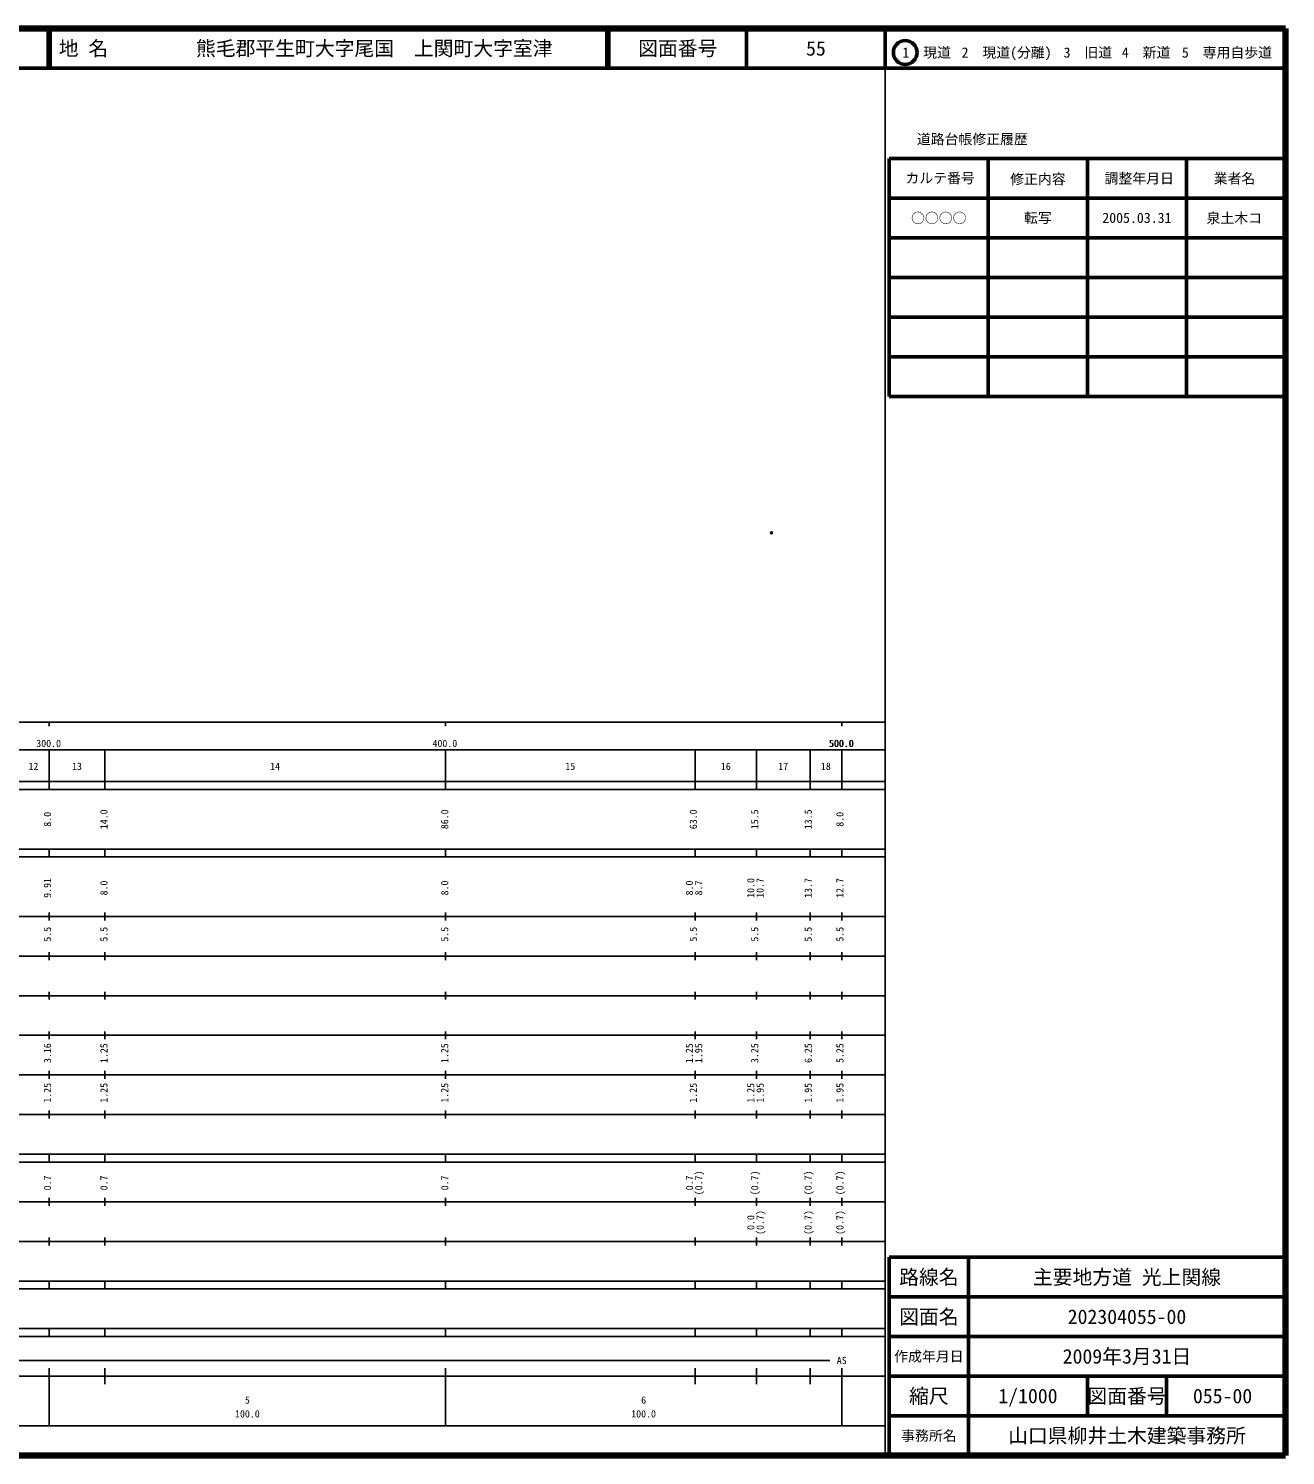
# Model space of a CAD drawing. Units: millimetres on the paper. Extents: x 40 to 680, y 20 to 380.
# Drawn here: x 362.8 to 680, y 20 to 380 of the extents above; entities that cross this region are included whole.
import ezdxf
from ezdxf.enums import TextEntityAlignment as Align

# ---------------------------------------------------------------- set-up
doc = ezdxf.new("R2010")
doc.units = ezdxf.units.MM
doc.header["$PDMODE"] = 32
doc.header["$PDSIZE"] = 0.5
doc.layers.add('M-OTRS', color=6, linetype='Continuous')
doc.layers.add('M-TTL-TXT', color=7, linetype='Continuous')
for name, color, linetype, lineweight in [('M-TTL', 2, 'Continuous', 140), ('M-TTL-BAND', 7, 'Continuous', 25), ('M-TTL-FRAM', 2, 'Continuous', 50), ('M-TTL-LINE', 7, 'Continuous', 50)]:
    doc.layers.add(name, color=color, linetype=linetype, lineweight=lineweight)
doc.styles.add('ＭＳ ゴシック', font='')
doc.styles.get('ＭＳ ゴシック').set_extended_font_data('MS Gothic')

msp = doc.modelspace()

# ---------------------------------------------------------------- linework, layer by layer
at = {"layer": 'M-OTRS'}
msp.add_point((550.284, 252.757), dxfattribs=at)
at = {"layer": 'M-TTL'}
for p, q in [((680, 380), (40, 380)), ((680, 20), (680, 380)), ((40, 20), (680, 20))]:
    msp.add_line(p, q, dxfattribs=at)
at = {"layer": 'M-TTL-BAND'}
for p, q in [((579, 20), (579, 370)), ((40, 205), (579, 205)), ((368, 205), (368, 204)), ((468, 205), (468, 204)), ((568, 205), (568, 204)), ((68, 198), (579, 198)), ((368, 188), (368, 198)), ((382, 188), (382, 198)), ((468, 188), (468, 198)), ((531, 188), (531, 198)), ((546.5, 188), (546.5, 198)), ((560, 188), (560, 198)), ((568, 188), (568, 198)), ((40, 190), (579, 190)), ((40, 188), (579, 188)), ((40, 173), (579, 173)), ((368, 171), (368, 173)), ((382, 171), (382, 173)), ((468, 171), (468, 173)), ((531, 171), (531, 173)), ((546.5, 171), (546.5, 173)), ((560, 171), (560, 173)), ((568, 171), (568, 173)), ((40, 171), (579, 171)), ((40, 156), (579, 156)), ((368, 155), (368, 157)), ((382, 155), (382, 157)), ((468, 155), (468, 157)), ((531, 155), (531, 157)), ((546.5, 155), (546.5, 157)), ((560, 155), (560, 157)), ((568, 155), (568, 157)), ((46, 146), (579, 146)), ((368, 145), (368, 147)), ((382, 145), (382, 147)), ((468, 145), (468, 147)), ((531, 145), (531, 147)), ((546.5, 145), (546.5, 147)), ((560, 145), (560, 147)), ((568, 145), (568, 147)), ((368, 135), (368, 137)), ((382, 135), (382, 137)), ((468, 135), (468, 137)), ((531, 135), (531, 137)), ((546.5, 135), (546.5, 137)), ((560, 135), (560, 137)), ((568, 135), (568, 137)), ((52, 136), (579, 136)), ((46, 126), (579, 126)), ((368, 125), (368, 127)), ((382, 125), (382, 127)), ((468, 125), (468, 127)), ((531, 125), (531, 127)), ((546.5, 125), (546.5, 127)), ((560, 125), (560, 127)), ((568, 125), (568, 127)), ((52, 116), (579, 116)), ((368, 115), (368, 117)), ((382, 115), (382, 117)), ((468, 115), (468, 117)), ((531, 115), (531, 117)), ((546.5, 115), (546.5, 117)), ((560, 115), (560, 117)), ((568, 115), (568, 117)), ((46, 106), (579, 106)), ((368, 105), (368, 107)), ((382, 105), (382, 107)), ((468, 105), (468, 107)), ((531, 105), (531, 107)), ((546.5, 105), (546.5, 107)), ((560, 105), (560, 107)), ((568, 105), (568, 107)), ((40, 96), (579, 96)), ((40, 94), (579, 94)), ((368, 94), (368, 96)), ((382, 94), (382, 96)), ((468, 94), (468, 96)), ((531, 94), (531, 96)), ((546.5, 94), (546.5, 96)), ((560, 94), (560, 96)), ((568, 94), (568, 96)), ((49, 84), (579, 84)), ((368, 83), (368, 85)), ((382, 83), (382, 85)), ((468, 83), (468, 85)), ((531, 83), (531, 85)), ((546.5, 83), (546.5, 85)), ((560, 83), (560, 85)), ((568, 83), (568, 85)), ((40, 74), (579, 74)), ((368, 73), (368, 75)), ((382, 73), (382, 75)), ((468, 73), (468, 75)), ((531, 73), (531, 75)), ((546.5, 73), (546.5, 75)), ((560, 73), (560, 75)), ((568, 73), (568, 75)), ((40, 64), (579, 64)), ((40, 62), (579, 62)), ((368, 62), (368, 64)), ((382, 62), (382, 64)), ((468, 62), (468, 64)), ((531, 62), (531, 64)), ((546.5, 62), (546.5, 64)), ((560, 62), (560, 64)), ((568, 62), (568, 64)), ((40, 52), (579, 52)), ((368, 50), (368, 52)), ((382, 50), (382, 52)), ((468, 50), (468, 52)), ((531, 50), (531, 52)), ((546.5, 50), (546.5, 52)), ((560, 50), (560, 52)), ((568, 50), (568, 52)), ((40, 50), (579, 50)), ((71, 44), (565, 44)), ((40, 40), (579, 40)), ((368, 27.5), (368, 42)), ((382, 38), (382, 42)), ((468, 27.5), (468, 42)), ((531, 38), (531, 42)), ((546.5, 38), (546.5, 42)), ((560, 38), (560, 42)), ((568, 27.5), (568, 42)), ((68, 27.5), (579, 27.5))]:
    msp.add_line(p, q, dxfattribs=at)
at = {"layer": 'M-TTL-FRAM'}
for p, q in [((580, 347.197), (580, 287.197)), ((580, 347.197), (680, 347.197)), ((580, 287.197), (680, 287.197)), ((680, 70), (580, 70)), ((580, 70), (580, 20))]:
    msp.add_line(p, q, dxfattribs=at)
at = {"layer": 'M-TTL-LINE'}
for p, q in [((367.75, 380), (367.75, 370)), ((368.25, 380), (368.25, 370)), ((508.747, 380), (508.747, 370)), ((509.247, 380), (509.247, 370)), ((543.997, 380), (543.997, 370)), ((579, 380), (579, 370)), ((40, 370), (680, 370)), ((605, 347.197), (605, 287.197)), ((630, 347.197), (630, 287.197)), ((655, 347.197), (655, 287.197)), ((580, 337.197), (680, 337.197)), ((580, 327.197), (680, 327.197)), ((580, 317.197), (680, 317.197)), ((580, 307.197), (680, 307.197)), ((580, 297.197), (680, 297.197)), ((600, 70), (600, 20)), ((680, 60), (580, 60)), ((680, 50), (580, 50)), ((680, 40), (580, 40)), ((630, 40), (630, 30)), ((650, 40), (650, 30)), ((680, 30), (580, 30))]:
    msp.add_line(p, q, dxfattribs=at)
msp.add_circle((584.031, 373.958), 3, dxfattribs=at)

# ---------------------------------------------------------------- texts
at = {"layer": 'M-TTL-BAND', "style": 'ＭＳ ゴシック'}
for s, p in [('300.0', (367.844, 198.195)), ('400.0', (467.844, 198.195)), ('500.0', (567.844, 198.195)), ('500.0', (568, 198.195)), ('12', (364, 192.405)), ('13', (375, 192.405)), ('14', (425, 192.405)), ('15', (499.5, 192.405)), ('16', (538.75, 192.405)), ('17', (553.25, 192.405)), ('18', (564, 192.405)), ('AS', (568, 42.5)), ('5', (418, 32.523)), ('6', (518, 32.523)), ('100.0', (418, 29.033)), ('100.0', (518, 29.033))]:
    msp.add_text(s, height=1.833, dxfattribs=at).set_placement(p, align=Align.BOTTOM_CENTER)
for s, p in [('8.0', (369, 180.5)), ('14.0', (383.25, 180.5)), ('86.0', (469.25, 180.5)), ('63.0', (532, 180.5)), ('15.5', (547.5, 180.5)), ('13.5', (561, 180.5)), ('8.0', (569, 180.5)), ('9.91', (369, 163.174)), ('8.0', (383.25, 163.174)), ('8.0', (469.25, 163.174)), ('8.0', (530.997, 163.174)), ('8.7', (533.353, 163.174)), ('10.0', (546.5, 163.174)), ('10.7', (548.87, 163.174)), ('13.7', (561, 163.174)), ('12.7', (569, 163.174)), ('5.5', (369, 151.5)), ('5.5', (383.25, 151.5)), ('5.5', (469.25, 151.5)), ('5.5', (532, 151.5)), ('5.5', (547.5, 151.5)), ('5.5', (561, 151.5)), ('5.5', (569, 151.5)), ('3.16', (369, 121.5)), ('1.25', (383.25, 121.5)), ('1.25', (469.25, 121.5)), ('1.25', (530.997, 121.5)), ('1.95', (533.353, 121.5)), ('3.25', (547.5, 121.5)), ('6.25', (561, 121.5)), ('5.25', (569, 121.5)), ('1.25', (369, 111.5)), ('1.25', (383.25, 111.5)), ('1.25', (469.25, 111.5)), ('1.25', (532, 111.5)), ('1.25', (546.5, 111.5)), ('1.95', (548.87, 111.5)), ('1.95', (561, 111.5)), ('1.95', (569, 111.5)), ('0.7', (369, 88.764)), ('0.7', (383.25, 88.764)), ('0.7', (469.25, 88.764)), ('0.7', (530.997, 88.764)), ('(0.7)', (533.353, 88.764)), ('(0.7)', (547.5, 88.764)), ('(0.7)', (561, 88.764)), ('(0.7)', (569, 88.764)), ('0.0', (546.5, 78.764)), ('(0.7)', (548.87, 78.764)), ('(0.7)', (561, 78.764)), ('(0.7)', (569, 78.764))]:
    msp.add_text(s, height=1.833, rotation=90, dxfattribs=at).set_placement(p, align=Align.BOTTOM_CENTER)
at = {"layer": 'M-TTL-TXT', "style": 'ＭＳ ゴシック'}
for s, p in [('地 名', (370.38, 375)), ('熊毛郡平生町大字尾国\u3000上関町大字室津', (405.024, 375))]:
    msp.add_text(s, height=3.666, dxfattribs=at).set_placement(p, align=Align.MIDDLE_LEFT)
for s, height, p in [('図面番号', 3.666, (526.622, 375)), ('55', 3.666, (561.497, 375)), ('1\u3000現道', 2.566, (589.448, 373.958)), ('2\u3000現道(分離)', 2.566, (609.619, 373.958)), ('3\u3000旧道', 2.566, (630.121, 373.958)), ('4\u3000新道', 2.566, (644.824, 373.958)), ('5\u3000専用自歩道', 2.566, (665.228, 373.958)), ('道路台帳修正履歴', 2.566, (600.968, 352.113)), ('カルテ番号', 2.566, (592.839, 342.277)), ('修正内容', 2.566, (617.509, 342.023)), ('調整年月日', 2.566, (643.089, 342.197)), ('業者名', 2.566, (667.134, 342.197)), ('○○○○', 2.566, (592.5, 332.189)), ('転写', 2.566, (617.5, 332.245)), ('2005.03.31', 2.566, (642.5, 332.245)), ('泉土木コ', 2.566, (667.077, 332.189)), ('路線名', 3.666, (590, 65)), ('路線名', 3.666, (590, 65)), ('主要地方道 光上関線', 3.666, (640, 65)), ('図面名', 3.666, (590, 55)), ('図面名', 3.666, (590, 55)), ('202304055-00', 3.666, (640, 55)), ('2009年3月31日', 3.666, (640, 45)), ('作成年月日', 2.566, (590, 45)), ('作成年月日', 2.566, (590, 45)), ('縮尺', 3.666, (590, 35)), ('縮尺', 3.666, (590, 35)), ('1/1000', 3.666, (615, 35)), ('図面番号', 3.666, (640, 35)), ('図面番号', 3.666, (640, 35)), ('055-00', 3.666, (664.125, 35)), ('事務所名', 2.566, (590, 25)), ('事務所名', 2.566, (590, 25)), ('山口県柳井土木建築事務所', 3.666, (640, 25))]:
    msp.add_text(s, height=height, dxfattribs=at).set_placement(p, align=Align.MIDDLE_CENTER)

doc.saveas('drawing.dxf')
